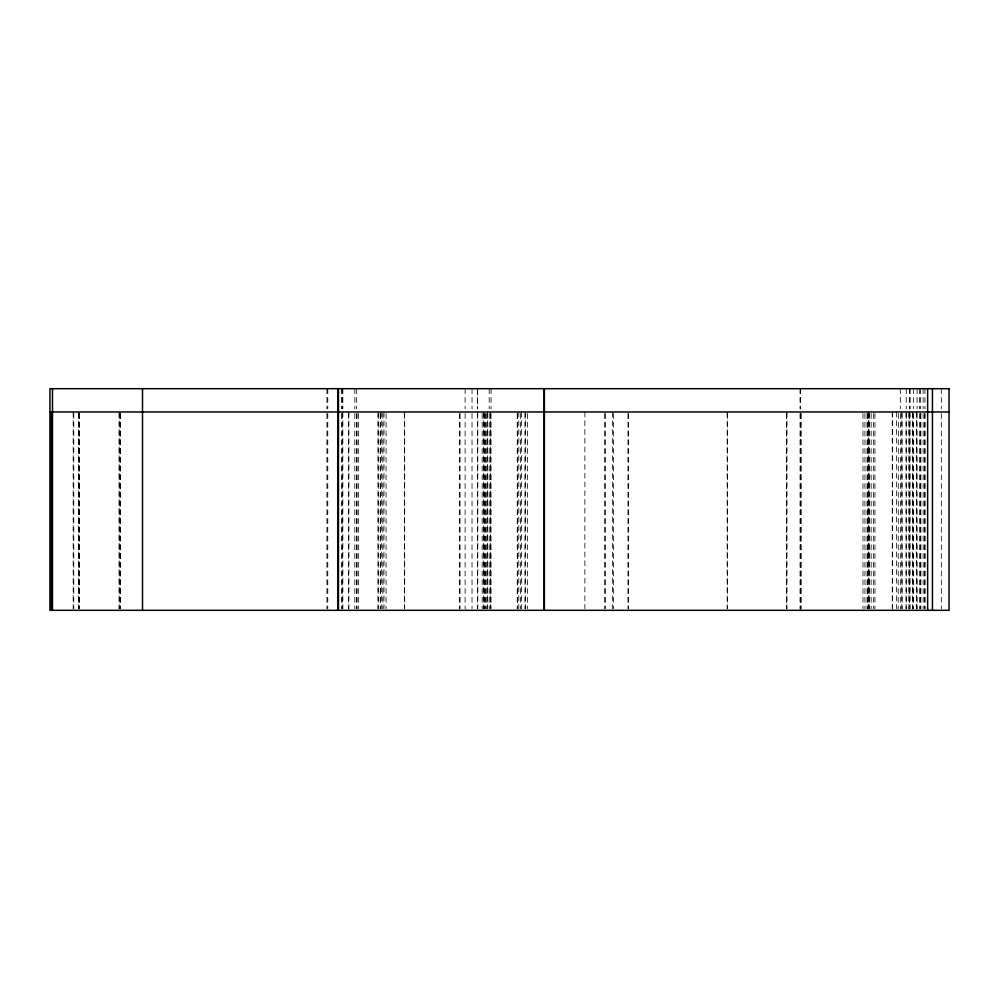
<?xml version="1.0" encoding="UTF-8"?>
<svg xmlns="http://www.w3.org/2000/svg" width="999" height="999" viewBox="0 0 999 999"><rect width="100%" height="100%" fill="white"/><g stroke="black" fill="none" stroke-linecap="round" stroke-linejoin="round"><path stroke-width="0.75" stroke-dasharray="5 3.75" d="M941.308 388.686L941.308 408.866M941.308 413.524L941.308 608.766M924.962 388.686L924.962 408.866M924.962 413.524L924.962 608.766M924.824 413.524L924.824 608.766M923.126 388.686L923.126 408.866M923.126 413.524L923.126 608.766M920.878 413.524L920.878 608.766M920.591 388.686L920.591 408.866M920.591 413.524L920.591 608.766M919.604 388.686L919.604 408.866M919.604 413.524L919.604 608.766M917.07 388.686L917.07 408.866M916.932 413.524L917.07 608.766M916.782 411.975L916.782 608.766M916.645 411.975L916.645 608.766M913.548 388.686L913.548 408.866M913.548 413.524L913.548 608.766M912.849 413.524L912.849 608.766M912.562 411.975L912.699 608.766M910.027 388.686L910.027 408.866M910.027 411.975L910.027 608.766M909.739 388.686L909.739 408.866M909.739 413.524L909.739 608.766M909.177 413.524L909.177 608.766M908.903 411.975L908.903 608.766M906.218 388.686L906.218 408.866M906.218 413.524L906.218 608.766M906.081 411.975L906.081 608.766M901.997 413.524L902.134 608.766M901.86 411.975L901.86 608.766M900.311 388.686L900.311 408.866M900.449 413.524L900.311 608.766M898.338 413.524L898.188 608.766M896.365 411.975L896.365 608.766M892.419 411.975L892.419 608.766M892.269 411.975L892.269 608.766M874.949 413.524L874.949 608.766M873.538 413.524L873.538 608.766M871.14 413.524L871.14 608.766M869.592 413.524L869.592 608.766M868.893 411.975L869.03 608.766M868.468 413.524L868.468 608.766M868.331 411.975L868.331 608.766M867.619 413.524L867.619 608.766M867.057 413.524L867.057 608.766M864.947 413.524L864.947 608.766M862.974 413.524L862.974 608.766M801.26 413.524L801.26 608.766M800.561 413.524L800.561 608.766M800.274 388.686L800.274 408.866M800.274 413.524L800.274 610.314M800.137 388.686L800.137 408.866M800.137 413.524L800.137 608.766M786.9 411.975L786.9 608.766M786.75 413.524L786.75 608.766M786.613 413.524L786.613 608.766M727.584 413.524L727.584 608.766M727.16 411.975L727.16 608.766M628.408 413.524L628.408 608.766M627.984 413.524L627.984 608.766M613.473 413.524L613.473 608.766M612.487 411.975L612.487 608.766M605.581 413.524L605.581 608.766M604.595 413.524L604.595 608.766M584.877 411.975L584.877 608.766M527.397 413.524L527.397 608.766M525.287 411.975L525.287 608.766M524.999 413.524L524.999 608.766M521.478 411.975L521.478 608.766M520.629 413.524L520.629 608.766M518.806 411.975L518.806 608.766M517.395 413.524L517.395 608.766M517.245 413.524L517.245 608.766M491.046 388.686L491.046 408.866M491.046 413.524L491.046 608.766M490.621 411.975L490.484 608.766M490.347 413.524L490.347 608.766M489.21 388.686L489.21 408.866M489.21 413.524L489.21 608.766M487.662 413.524L487.662 608.766M487.387 411.975L487.524 608.766M486.263 413.524L486.263 608.766M485.551 413.524L485.551 608.766M484.702 413.524L484.702 608.766M483.866 413.524L483.866 608.766M483.716 411.975L483.716 608.766M482.167 413.524L482.167 608.766M477.809 411.975L477.809 608.766M477.609 390.234L477.609 408.866M477.522 388.686L477.522 408.866M477.522 413.524L477.522 608.766M472.028 388.686L472.028 408.866M472.028 413.524L472.028 608.766M465.122 388.686L465.122 408.866M465.122 413.524L465.122 608.766M459.915 413.524L459.915 608.766M459.777 413.524L459.777 608.766M404.682 413.524L404.682 608.766M404.408 411.975L404.408 608.766M386.089 413.524L386.089 608.766M383.978 411.975L383.978 608.766M382.854 413.524L382.854 608.766M381.718 411.975L381.718 608.766M380.457 413.524L380.457 608.766M380.169 413.524L380.319 608.766M378.196 413.524L378.196 608.766M378.059 411.975L378.059 608.766M358.479 413.524L358.479 608.766M357.068 413.524L357.068 608.766M356.643 388.686L356.643 408.866M356.643 413.524L356.643 608.766M354.82 388.686L354.82 408.866M354.82 413.524L354.82 608.766M348.901 411.975L348.901 608.766M348.614 413.524L348.614 608.766M342.844 388.686L342.844 408.866M342.844 411.975L342.844 608.766M342.282 388.686L342.282 408.866M342.282 413.524L342.282 608.766M341.433 388.686L341.433 408.866M341.433 413.524L341.433 608.766M327.772 388.686L327.772 408.866M327.772 413.524L327.772 608.766M326.923 388.686L326.923 408.866M326.923 413.524L326.923 608.766M120.529 413.524L120.529 608.766M120.205 413.524L120.205 608.766M119.243 413.524L119.243 608.766M119.118 411.975L119.118 608.766M79.533 413.524L79.533 608.766M79.258 413.524L79.258 608.766M78.684 411.975L78.684 608.766M78.546 413.524L78.546 608.766M73.764 413.524L73.764 608.766M73.189 411.975L73.189 608.766"/><path stroke-width="1.5" d="M49.95 411.975L949.05 411.975M932.429 388.686L932.429 610.314M927.634 388.686L927.634 610.314M544.38 388.686L544.38 610.314M544.155 388.686L544.155 610.314M338.474 388.686L338.474 610.314M337.912 388.686L337.912 610.314M142.507 388.686L142.507 610.314M52.485 388.686L52.485 610.314M51.498 411.975L51.498 610.314M50.924 411.975L50.924 610.314M949.05 388.686L49.95 388.686L49.95 610.314L949.05 610.314L949.05 388.686"/></g></svg>
